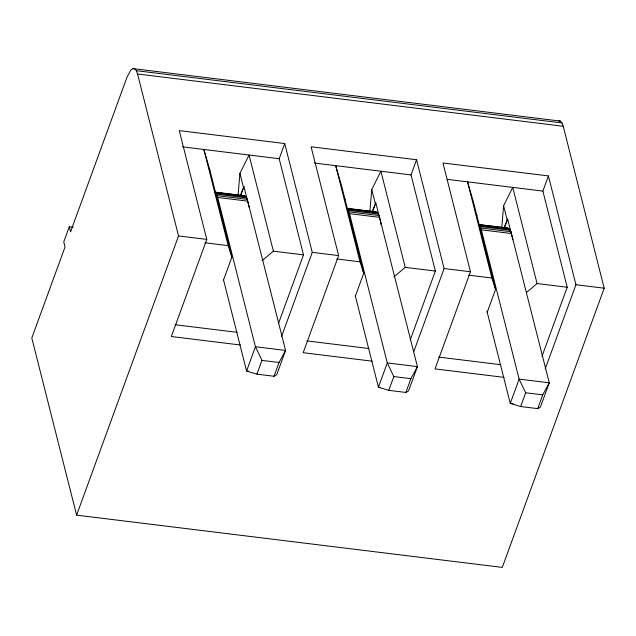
<?xml version="1.0" encoding="UTF-8"?>
<svg xmlns="http://www.w3.org/2000/svg" width="636" height="636" viewBox="0 0 636 636"><rect width="100%" height="100%" fill="white"/><g stroke="black" fill="none" stroke-linecap="round" stroke-linejoin="round"><path stroke-width="0.95" d="M209.602 171.625L209.769 169.677L203.854 149.476L228.189 245.623L231.878 257.063L223.53 279.935M238.023 195.824L239.907 173.374L249.058 155.025L273.385 251.172L262.016 260.76M369.945 211.033L371.75 189.568L380.9 171.211L405.227 267.359L393.859 276.946M501.788 227.219L503.593 205.754L512.743 187.397L537.07 283.545L526.457 292.496M73.235 227.227L69.292 226.742L63.751 241.919L65.031 246.983L31.8 338.026L76.614 515.144L502.281 567.407L604.2 288.195L563.226 126.254L562.001 122.947L560.411 121.102L558.559 120.856M76.614 515.144L178.541 235.932L137.559 73.999L136.343 70.683L134.752 68.847L132.9 68.593L130.913 69.952L127.073 77.02L70.572 231.806L69.292 226.742M281.541 336.516L312.26 252.349L284.729 143.545L179.257 130.603L206.787 239.398L171.338 336.516L240.344 344.99M240.376 195.379L243.954 186.65L249.201 207.4M240.575 195.896L243.954 186.65M278.369 323.78L303.523 254.869L279.196 158.722L284.729 143.545M256.944 374.159L261.968 360.389L255.441 346.739L217.671 197.454L215.691 193.034L245.83 196.731L247.245 199.33L285.58 350.444L276.716 374.723L274.029 376.258L256.944 374.159L246.585 371.019L223.467 279.681M274.029 376.258L279.061 362.488L285.58 350.444L255.441 346.739L246.585 371.019L248.525 371.257M413.718 351.78L444.103 268.535L416.572 159.739L311.099 146.789L338.63 255.585L303.181 352.702L372.179 361.176M372.219 211.565L375.797 202.836L381.044 223.586L380.479 224.063M372.418 212.082L375.797 202.836M355.373 296.122L363.72 273.249L341.612 185.863L335.697 165.662L360.024 261.809L363.72 273.249M410.212 339.966L435.366 271.063L411.039 174.908L416.572 159.739M388.787 390.345L393.811 376.576L387.284 362.925L349.514 213.648L347.534 209.22L377.673 212.917L379.088 215.517L417.423 366.63L408.558 390.909L405.871 392.444L388.787 390.345L378.42 387.213L355.309 295.867M405.871 392.444L410.896 378.674L417.423 366.63L387.284 362.925L378.42 387.213L380.368 387.451M545.227 368.896L575.946 284.721L548.415 175.926L442.942 162.975L470.473 271.771L435.024 368.896L504.022 377.363M504.062 227.752L507.639 219.023L512.886 239.772M504.261 228.268L507.639 219.023M487.216 312.308L495.563 289.436L473.454 202.049L467.54 181.848L491.867 277.996L495.563 289.436M542.055 356.152L567.209 287.249L542.882 191.102L548.415 175.926M520.63 406.531L525.654 392.762L519.127 379.12L481.357 229.835L480.132 226.519L478.542 224.683L508.681 228.38L510.931 231.703L549.265 382.816L540.401 407.096L537.714 408.63L520.63 406.531L510.263 403.399L486.914 311.091M537.714 408.63L542.739 394.861L549.265 382.816L519.127 379.12L510.263 403.399L513.18 403.757M243.143 195.753L244.089 195.681L245.83 196.731M374.986 211.939L375.932 211.868L377.673 212.917M506.828 228.133L508.681 228.38M132.9 68.593L560.411 121.102M136.343 70.683L562.001 122.947M137.559 73.999L563.226 126.254M182.468 146.844L279.196 158.722M314.311 163.039L411.039 174.908M447.124 179.344L542.882 191.102M214.928 192.096L244.089 195.681M346.771 208.282L375.932 211.868M478.614 224.476L507.774 228.054M214.857 192.303L244.995 196.007M346.7 208.497L376.838 212.193M479.377 225.406L509.516 229.111M216.447 194.147L246.585 197.852M348.29 210.333L378.428 214.038M480.132 226.519L510.271 230.224M217.115 195.634L247.245 199.33M348.957 211.82L379.088 215.517M480.792 228.006L510.931 231.703M217.671 197.454L247.802 201.159M349.514 213.648L379.644 217.345M481.357 229.835L511.487 233.531M178.541 235.932L206.787 239.398M312.26 252.349L338.63 255.585M444.103 268.535L470.473 271.771M575.946 284.721L604.2 288.195M204.856 242.761L228.189 245.623M273.385 251.172L303.523 254.869M336.698 258.947L360.024 261.809M405.227 267.359L435.366 271.063M468.541 275.134L491.867 277.996M537.07 283.545L567.209 287.249M175.035 324.71L237.141 332.342M306.878 340.904L368.983 348.528M438.721 357.09L500.826 364.714M261.968 360.389L279.061 362.488M393.811 376.576L410.896 378.674M525.654 392.762L542.739 394.861M476.746 215.23L476.936 215.803M344.911 199.044L345.094 199.617M503.593 205.754L507.067 219.507M371.75 189.568L375.224 203.321M239.907 173.374L243.381 187.127M209.769 169.677L231.878 257.063"/></g></svg>
